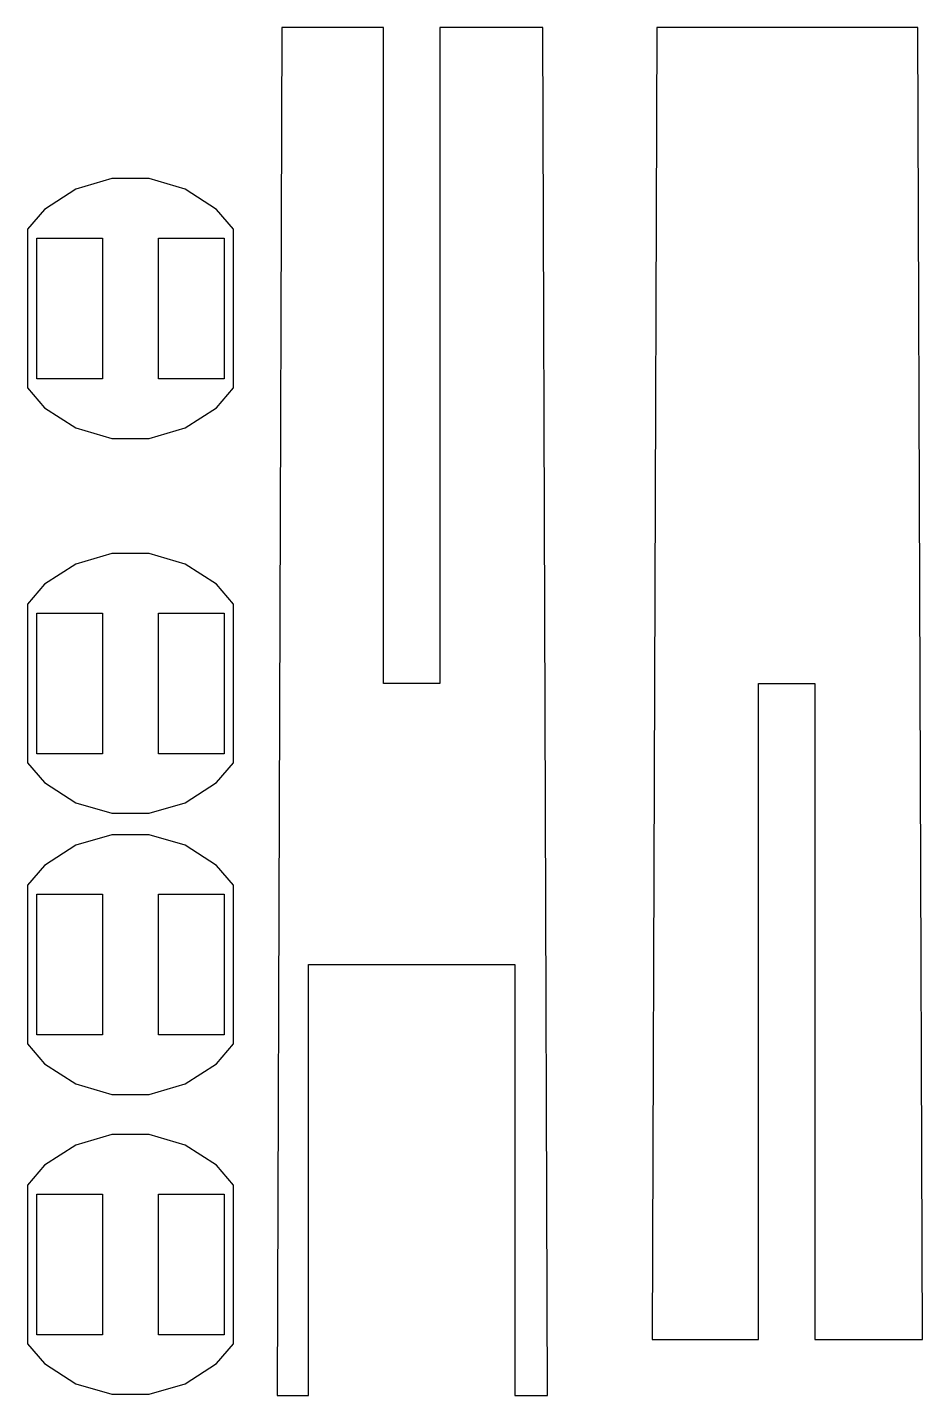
# Model space of a CAD drawing. Header units: metres. Extents: x -5.5 to 42.2, y -73 to 0.
import ezdxf

# ---------------------------------------------------------------- set-up
doc = ezdxf.new("R2010")
doc.units = ezdxf.units.M

msp = doc.modelspace()

# ---------------------------------------------------------------- linework, layer by layer
for p, q in [((8.0652, 0), (7.81753, -73)), ((13.5, 0), (8.0652, 0)), ((13.5, -35), (13.5, 0)), ((22, 0), (16.5, 0)), ((16.5, 0), (16.5, -35)), ((22.25, -73), (22, 0)), ((28.0652, 0), (27.8175, -70)), ((42, 0), (28.0652, 0)), ((42.25, -70), (42, 0)), ((-2.9079, -8.63258), (-4.58402, -9.70975)), ((-0.996203, -8.07125), (-2.9079, -8.63258)), ((0.996203, -8.07125), (-0.996203, -8.07125)), ((2.9079, -8.63258), (0.996203, -8.07125)), ((4.58402, -9.70975), (2.9079, -8.63258)), ((-4.58402, -9.70975), (-5.5, -10.7668)), ((5.5, -10.7668), (4.58402, -9.70975)), ((-5.5, -10.7668), (-5.5, -19.2332)), ((5.5, -19.2332), (5.5, -10.7668)), ((-5, -18.75), (-5, -11.25)), ((-5, -11.25), (-1.5, -11.25)), ((-1.5, -11.25), (-1.5, -18.75)), ((1.5, -18.75), (1.5, -11.25)), ((1.5, -11.25), (5, -11.25)), ((5, -11.25), (5, -18.75)), ((-1.5, -18.75), (-5, -18.75)), ((5, -18.75), (1.5, -18.75)), ((-5.5, -19.2332), (-4.58402, -20.2902)), ((4.58402, -20.2902), (5.5, -19.2332)), ((-4.58402, -20.2902), (-2.9079, -21.3674)), ((2.9079, -21.3674), (4.58402, -20.2902)), ((-2.9079, -21.3674), (-0.996203, -21.9288)), ((0.996203, -21.9288), (2.9079, -21.3674)), ((-0.996203, -21.9288), (0.996203, -21.9288)), ((-0.996203, -28.0712), (-2.9079, -28.6326)), ((0.996203, -28.0712), (-0.996203, -28.0712)), ((2.9079, -28.6326), (0.996203, -28.0712)), ((-2.9079, -28.6326), (-4.58402, -29.7098)), ((4.58402, -29.7098), (2.9079, -28.6326)), ((-4.58402, -29.7098), (-5.5, -30.7668)), ((5.5, -30.7668), (4.58402, -29.7098)), ((-5.5, -30.7668), (-5.5, -39.2332)), ((-5, -38.75), (-5, -31.25)), ((-5, -31.25), (-1.5, -31.25)), ((-1.5, -31.25), (-1.5, -38.75)), ((1.5, -38.75), (1.5, -31.25)), ((1.5, -31.25), (5, -31.25)), ((5, -31.25), (5, -38.75)), ((5.5, -39.2332), (5.5, -30.7668)), ((16.5, -35), (13.5, -35)), ((33.5, -70), (33.5, -35)), ((33.5, -35), (36.5, -35)), ((36.5, -35), (36.5, -70)), ((-5.5, -39.2332), (-4.58402, -40.2902)), ((-1.5, -38.75), (-5, -38.75)), ((5, -38.75), (1.5, -38.75)), ((4.58402, -40.2902), (5.5, -39.2332)), ((-4.58402, -40.2902), (-2.9079, -41.3674)), ((2.9079, -41.3674), (4.58402, -40.2902)), ((-2.9079, -41.3674), (-0.996203, -41.9288)), ((0.996203, -41.9288), (2.9079, -41.3674)), ((-0.996203, -41.9288), (0.996203, -41.9288)), ((-2.9079, -43.6326), (-4.58402, -44.7098)), ((-0.996203, -43.0712), (-2.9079, -43.6326)), ((0.996203, -43.0712), (-0.996203, -43.0712)), ((2.9079, -43.6326), (0.996203, -43.0712)), ((4.58402, -44.7098), (2.9079, -43.6326)), ((-4.58402, -44.7098), (-5.5, -45.7668)), ((5.5, -45.7668), (4.58402, -44.7098)), ((-5.5, -45.7668), (-5.5, -54.2332)), ((5.5, -54.2332), (5.5, -45.7668)), ((-5, -53.75), (-5, -46.25)), ((-5, -46.25), (-1.5, -46.25)), ((-1.5, -46.25), (-1.5, -53.75)), ((1.5, -53.75), (1.5, -46.25)), ((1.5, -46.25), (5, -46.25)), ((5, -46.25), (5, -53.75)), ((9.5, -73), (9.5, -50)), ((9.5, -50), (20.5, -50)), ((20.5, -50), (20.5, -73)), ((-1.5, -53.75), (-5, -53.75)), ((5, -53.75), (1.5, -53.75)), ((-5.5, -54.2332), (-4.58402, -55.2902)), ((4.58402, -55.2902), (5.5, -54.2332)), ((-4.58402, -55.2902), (-2.9079, -56.3674)), ((2.9079, -56.3674), (4.58402, -55.2902)), ((-2.9079, -56.3674), (-0.996203, -56.9288)), ((-0.996203, -56.9288), (0.996203, -56.9288)), ((0.996203, -56.9288), (2.9079, -56.3674)), ((-0.996203, -59.0712), (-2.9079, -59.6326)), ((0.996203, -59.0712), (-0.996203, -59.0712)), ((2.9079, -59.6326), (0.996203, -59.0712)), ((-2.9079, -59.6326), (-4.58402, -60.7098)), ((4.58402, -60.7098), (2.9079, -59.6326)), ((-4.58402, -60.7098), (-5.5, -61.7668)), ((5.5, -61.7668), (4.58402, -60.7098)), ((-5.5, -61.7668), (-5.5, -70.2332)), ((5.5, -70.2332), (5.5, -61.7668)), ((-5, -69.75), (-5, -62.25)), ((-5, -62.25), (-1.5, -62.25)), ((-1.5, -62.25), (-1.5, -69.75)), ((1.5, -69.75), (1.5, -62.25)), ((1.5, -62.25), (5, -62.25)), ((5, -62.25), (5, -69.75)), ((-1.5, -69.75), (-5, -69.75)), ((5, -69.75), (1.5, -69.75)), ((27.8175, -70), (33.5, -70)), ((36.5, -70), (42.25, -70)), ((-5.5, -70.2332), (-4.58402, -71.2902)), ((4.58402, -71.2902), (5.5, -70.2332)), ((-4.58402, -71.2902), (-2.9079, -72.3674)), ((2.9079, -72.3674), (4.58402, -71.2902)), ((-2.9079, -72.3674), (-0.996203, -72.9288)), ((-0.996203, -72.9288), (0.996203, -72.9288)), ((0.996203, -72.9288), (2.9079, -72.3674)), ((7.81753, -73), (9.5, -73)), ((20.5, -73), (22.25, -73))]:
    msp.add_line(p, q)

doc.saveas('drawing.dxf')
